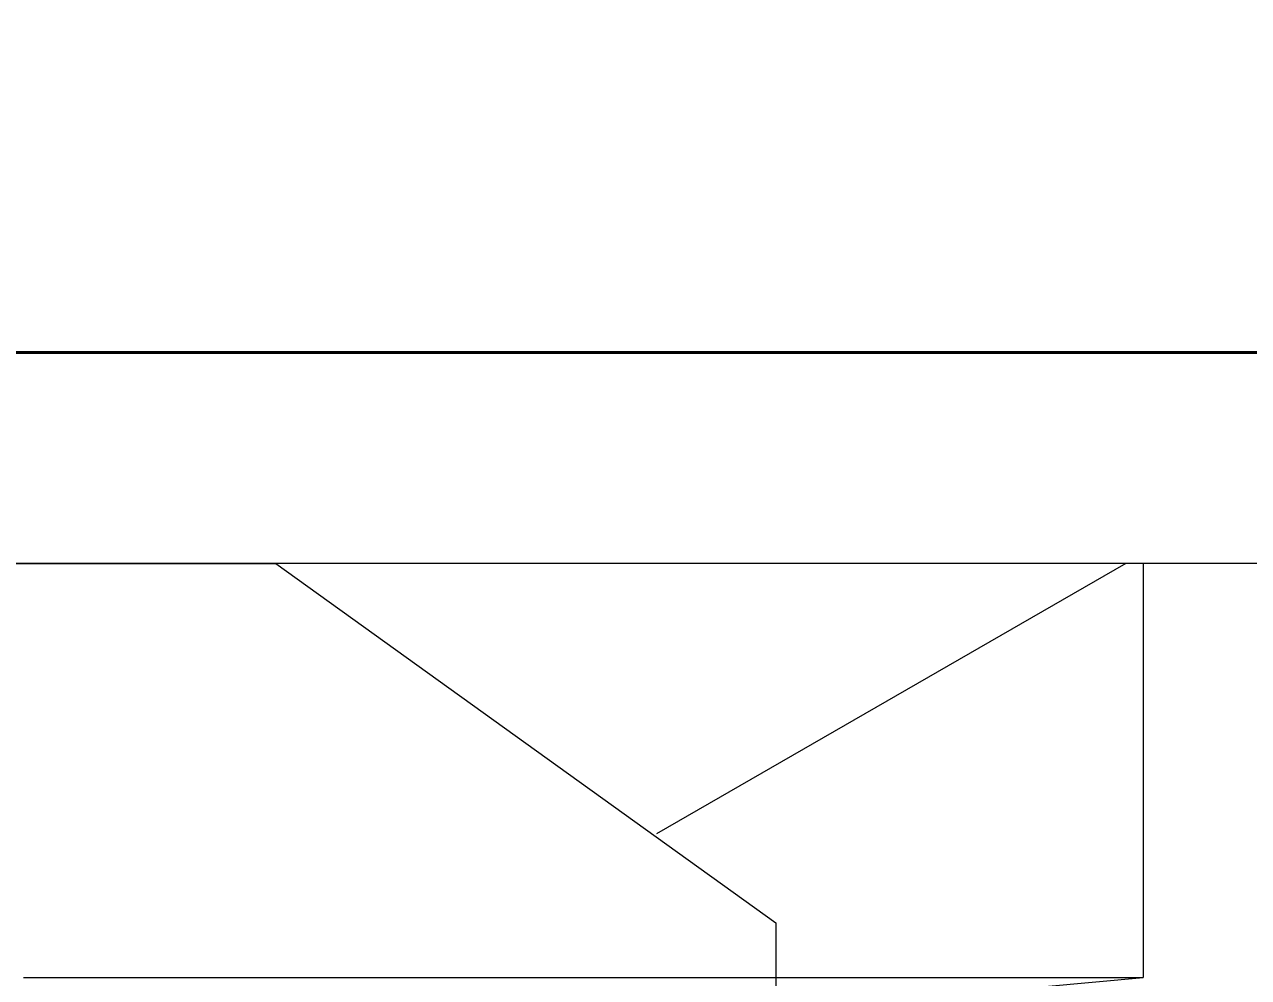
# Model space of a CAD drawing. Extents: x 65572 to 72871, y 30718 to 33858.
# Drawn here: x 65984.545 to 65987.447, y 30876.065 to 30878.324 of the extents above; entities that cross this region are included whole.
import ezdxf

# ---------------------------------------------------------------- set-up
doc = ezdxf.new("R2010")
doc.units = 0
doc.header["$LTSCALE"] = 0.5
doc.header["$MEASUREMENT"] = 0
doc.layers.get('0').update_dxf_attribs({"color": 20, "linetype": 'CONTINUOUS'})
doc.layers.get('DEFPOINTS').update_dxf_attribs({"linetype": 'CONTINUOUS', "lineweight": 5})
for name, color, linetype, lineweight in [('Annotations', 40, 'CONTINUOUS', 5), ('Framing', 142, 'CONTINUOUS', 13), ('Layout', 154, 'CONTINUOUS', 5), ('Structure', 7, 'CONTINUOUS', 40)]:
    doc.layers.add(name, color=color, linetype=linetype, lineweight=lineweight)
doc.styles.get("Standard").update_dxf_attribs({"font": 'arial.ttf'})
doc.dimstyles.new('ARCH', dxfattribs={"dimscale": 96, "dimtxt": 0.0625, "dimasz": 0.0625, "dimexe": 0.04, "dimexo": 0.09375, "dimgap": 0.03125, "dimtad": 1, "dimdec": 0, "dimrnd": 0.0625, "dimzin": 3, "dimdsep": 46, "dimlunit": 4, "dimtxsty": 'Standard', "dimblk1": 'ARCHTICK', "dimblk2": 'ARCHTICK', "dimsah": 1, "dimcen": 0, "dimdle": 0.03125, "dimclrd": 256, "dimclre": 256, "dimclrt": 256, "dimazin": 0, "dimtfac": 1, "dimtdec": 0, "dimtmove": 2, "dimatfit": 3, "dimldrblk": 'OBLIQUE', "dimfxl": 0.3, "dimfxlon": 1, "dimfrac": 2, "dimarcsym": 0})

# ---------------------------------------------------------------- blocks, each defined once
blk = doc.blocks.new('12fstg01')
at = {"color": 0, "linetype": 'ByBlock'}
for p, q in [((0.181428, 0.017898), (0.181428, 0.056002)), ((0.206338, 0), (0.181428, 0.017898)), ((0.163991, 0), (0.187379, 0.01347)), ((0.119707, 0), (0.163991, 0)), ((0.25256, 0), (0.206338, 0))]:
    blk.add_line(p, q, dxfattribs=at)
blk = doc.blocks.new('_ArchTick')
at = {"const_width": 0.15}
blk.add_lwpolyline([(-0.5, -0.5), (0.5, 0.5)], dxfattribs=at)
blk = doc.blocks.new('*D97')
at = {"layer": 'Annotations', "linetype": 'ByBlock', "lineweight": -2}
for p, q in [((65950.06, 30883.1561), (65950.06, 30903.2759)), ((66009.018, 30884.4215), (66009.018, 30903.2759)), ((66012.018, 30899.4359), (65947.06, 30899.4359))]:
    blk.add_line(p, q, dxfattribs=at)
at = {"layer": 'DEFPOINTS', "color": 0}
for p in [(65950.06, 30899.4359), (66009.018, 30875.4215), (65950.06, 30874.1561)]:
    blk.add_point(p, dxfattribs=at)
at = {"layer": 'Annotations', "lineweight": -2, "xscale": 6, "yscale": 6, "zscale": 6, "rotation": 180}
blk.add_blockref('_ArchTick', (65950.06, 30899.4359), dxfattribs=at)
at = {"layer": 'Annotations', "lineweight": -2, "xscale": 6, "yscale": 6, "zscale": 6}
blk.add_blockref('_ArchTick', (66009.018, 30899.4359), dxfattribs=at)
at = {"layer": 'Annotations', "insert": (65979.539, 30893.4239), "char_height": 6, "attachment_point": 5, "rotation": 180}
blk.add_mtext('4\'-11"', dxfattribs=at)
blk = doc.blocks.new('_Oblique')
at = {"lineweight": -2}
blk.add_line((-0.5, -0.5), (0.5, 0.5), dxfattribs=at)

msp = doc.modelspace()

# ---------------------------------------------------------------- linework, layer by layer
at = {"layer": 'Framing'}
for p, q in [((66167.053202, 30877.046502), (65921.122504, 30877.046502)), ((66520.622504, 30877.046502), (65921.199345, 30877.046502))]:
    msp.add_line(p, q, dxfattribs=at)
at = {"layer": 'Layout', "linetype": 'ByBlock'}
for p in [(65987.197227, 30877.046502), (65976.197173, 30875.064763)]:
    msp.add_line(p, (65987.197227, 30876.064768), dxfattribs=at)
msp.add_lwpolyline([(65984.542106, 30876.064768), (65984.546469, 30876.064768), (65984.550833, 30876.064768), (65984.555196, 30876.064768), (65984.559559, 30876.064768), (65984.563922, 30876.064768), (65984.568285, 30876.064768), (65984.572648, 30876.064768), (65984.577011, 30876.064768), (65984.580834, 30876.064768), (65984.584117, 30876.064768), (65984.587399, 30876.064768), (65984.590682, 30876.064768), (65984.593965, 30876.064768), (65984.597248, 30876.064768), (65984.600531, 30876.064768), (65984.603813, 30876.064768), (65984.607096, 30876.064768), (65984.610379, 30876.064768), (65984.613662, 30876.064768), (65984.616944, 30876.064768), (65984.620227, 30876.064768), (65984.62351, 30876.064768), (65984.626793, 30876.064768), (65984.630076, 30876.064768), (65984.633358, 30876.064768), (65984.636641, 30876.064768), (65984.639924, 30876.064768), (65984.643207, 30876.064768), (65984.64649, 30876.064768), (65984.649772, 30876.064768), (65984.653055, 30876.064768), (65984.656338, 30876.064768), (65984.659621, 30876.064768), (65984.662904, 30876.064768), (65984.666186, 30876.064768), (65984.669469, 30876.064768), (65984.672752, 30876.064768), (65984.676035, 30876.064768), (65984.679318, 30876.064768), (65984.6826, 30876.064768), (65984.685883, 30876.064768), (65984.689166, 30876.064768), (65984.692449, 30876.064768), (65984.695731, 30876.064768), (65984.699014, 30876.064768), (65984.702297, 30876.064768), (65984.70558, 30876.064768), (65984.708863, 30876.064768), (65984.712145, 30876.064768), (65984.715428, 30876.064768), (65984.718711, 30876.064768), (65984.721994, 30876.064768), (65984.725277, 30876.064768), (65984.728559, 30876.064768), (65984.731842, 30876.064768), (65984.735125, 30876.064768), (65984.738408, 30876.064768), (65984.741691, 30876.064768), (65984.744973, 30876.064768), (65984.748256, 30876.064768), (65984.751539, 30876.064768), (65984.754822, 30876.064768), (65984.758105, 30876.064768), (65984.761387, 30876.064768), (65984.76467, 30876.064768), (65984.767953, 30876.064768), (65984.771236, 30876.064768), (65984.774518, 30876.064768), (65984.777801, 30876.064768), (65984.781084, 30876.064768), (65984.784367, 30876.064768), (65984.78765, 30876.064768), (65984.790932, 30876.064768), (65984.794215, 30876.064768), (65984.797498, 30876.064768), (65984.800781, 30876.064768), (65984.804064, 30876.064768), (65984.807346, 30876.064768), (65984.810629, 30876.064768), (65984.813912, 30876.064768), (65984.817195, 30876.064768), (65984.820478, 30876.064768), (65984.82376, 30876.064768), (65984.827043, 30876.064768), (65984.830326, 30876.064768), (65984.833609, 30876.064768), (65984.836892, 30876.064768), (65984.840174, 30876.064768), (65984.843457, 30876.064768), (65984.84674, 30876.064768), (65984.850023, 30876.064768), (65984.853305, 30876.064768), (65984.856588, 30876.064768), (65984.859871, 30876.064768), (65984.863154, 30876.064768), (65984.866437, 30876.064768), (65984.869719, 30876.064768), (65984.873002, 30876.064768), (65984.876285, 30876.064768), (65984.879568, 30876.064768), (65984.882851, 30876.064768), (65984.886133, 30876.064768), (65984.889416, 30876.064768), (65984.892699, 30876.064768), (65984.895982, 30876.064768), (65984.899265, 30876.064768), (65984.902547, 30876.064768), (65984.90583, 30876.064768), (65984.909113, 30876.064768), (65984.912396, 30876.064768), (65984.915678, 30876.064768), (65984.918961, 30876.064768), (65984.922244, 30876.064768), (65984.925527, 30876.064768), (65984.92881, 30876.064768), (65984.932092, 30876.064768), (65984.935375, 30876.064768), (65984.938658, 30876.064768), (65984.941941, 30876.064768), (65984.945224, 30876.064768), (65984.948506, 30876.064768), (65984.951789, 30876.064768), (65984.955072, 30876.064768), (65984.958355, 30876.064768), (65984.961638, 30876.064768), (65984.96492, 30876.064768), (65984.968203, 30876.064768), (65984.971486, 30876.064768), (65984.974769, 30876.064768), (65984.978052, 30876.064768), (65984.981334, 30876.064768), (65984.984617, 30876.064768), (65984.9879, 30876.064768), (65984.991183, 30876.064768), (65984.994465, 30876.064768), (65984.997748, 30876.064768), (65985.001031, 30876.064768), (65985.004314, 30876.064768), (65985.007597, 30876.064768), (65985.010879, 30876.064768), (65985.014162, 30876.064768), (65985.017445, 30876.064768), (65985.020728, 30876.064768), (65985.024011, 30876.064768), (65985.027293, 30876.064768), (65985.030576, 30876.064768), (65985.033859, 30876.064768), (65985.037142, 30876.064768), (65985.040425, 30876.064768), (65985.043707, 30876.064768), (65985.04699, 30876.064768), (65985.050273, 30876.064768), (65985.053556, 30876.064768), (65985.056839, 30876.064768), (65985.060121, 30876.064768), (65985.063404, 30876.064768), (65985.066687, 30876.064768), (65985.06997, 30876.064768), (65985.073252, 30876.064768), (65985.076535, 30876.064768), (65985.079818, 30876.064768), (65985.083101, 30876.064768), (65985.086384, 30876.064768), (65985.089666, 30876.064768), (65985.092949, 30876.064768), (65985.096232, 30876.064768), (65985.099515, 30876.064768), (65985.102798, 30876.064768), (65985.10608, 30876.064768), (65985.109363, 30876.064768), (65985.112646, 30876.064768), (65985.115929, 30876.064768), (65985.119212, 30876.064768), (65985.122494, 30876.064768), (65985.125777, 30876.064768), (65985.12906, 30876.064768), (65985.132343, 30876.064768), (65985.135626, 30876.064768), (65985.138908, 30876.064768), (65985.142191, 30876.064768), (65985.145474, 30876.064768), (65985.148757, 30876.064768), (65985.152039, 30876.064768), (65985.155322, 30876.064768), (65985.158605, 30876.064768), (65985.161888, 30876.064768), (65985.165171, 30876.064768), (65985.168453, 30876.064768), (65985.171736, 30876.064768), (65985.175019, 30876.064768), (65985.178302, 30876.064768), (65985.181585, 30876.064768), (65985.184867, 30876.064768), (65985.18815, 30876.064768), (65985.191433, 30876.064768), (65985.194716, 30876.064768), (65985.197999, 30876.064768), (65985.201281, 30876.064768), (65985.204564, 30876.064768), (65985.207847, 30876.064768), (65985.21113, 30876.064768), (65985.214413, 30876.064768), (65985.217695, 30876.064768), (65985.220978, 30876.064768), (65985.224261, 30876.064768), (65985.227544, 30876.064768), (65985.230826, 30876.064768), (65985.234109, 30876.064768), (65985.237392, 30876.064768), (65985.240675, 30876.064768), (65985.243958, 30876.064768), (65985.24724, 30876.064768), (65985.250523, 30876.064768), (65985.253806, 30876.064768), (65985.257089, 30876.064768), (65985.260372, 30876.064768), (65985.263654, 30876.064768), (65985.266937, 30876.064768), (65985.27022, 30876.064768), (65985.273503, 30876.064768), (65985.276786, 30876.064768), (65985.280068, 30876.064768), (65985.283351, 30876.064768), (65985.286634, 30876.064768), (65985.289917, 30876.064768), (65985.2932, 30876.064768), (65985.296482, 30876.064768), (65985.299765, 30876.064768), (65985.303048, 30876.064768), (65985.306331, 30876.064768), (65985.309613, 30876.064768), (65985.312896, 30876.064768), (65985.316179, 30876.064768), (65985.319462, 30876.064768), (65985.322745, 30876.064768), (65985.326027, 30876.064768), (65985.32931, 30876.064768), (65985.332593, 30876.064768), (65985.335876, 30876.064768), (65985.339159, 30876.064768), (65985.342441, 30876.064768), (65985.345724, 30876.064768), (65985.349007, 30876.064768), (65985.35229, 30876.064768), (65985.355573, 30876.064768), (65985.358855, 30876.064768), (65985.362138, 30876.064768), (65985.365421, 30876.064768), (65985.368704, 30876.064768), (65985.371986, 30876.064768), (65985.375269, 30876.064768), (65985.378552, 30876.064768), (65985.381835, 30876.064768), (65985.385118, 30876.064768), (65985.3884, 30876.064768), (65985.391683, 30876.064768), (65985.394966, 30876.064768), (65985.398249, 30876.064768), (65985.401532, 30876.064768), (65985.404814, 30876.064768), (65985.408097, 30876.064768), (65985.41138, 30876.064768), (65985.414663, 30876.064768), (65985.417946, 30876.064768), (65985.421228, 30876.064768), (65985.424511, 30876.064768), (65985.427794, 30876.064768), (65985.431077, 30876.064768), (65985.43436, 30876.064768), (65985.437642, 30876.064768), (65985.440925, 30876.064768), (65985.444208, 30876.064768), (65985.447491, 30876.064768), (65985.450773, 30876.064768), (65985.454056, 30876.064768), (65985.457339, 30876.064768), (65985.460622, 30876.064768), (65985.463905, 30876.064768), (65985.467187, 30876.064768), (65985.47047, 30876.064768), (65985.473753, 30876.064768), (65985.477036, 30876.064768), (65985.480319, 30876.064768), (65985.483601, 30876.064768), (65985.486884, 30876.064768), (65985.490167, 30876.064768), (65985.49345, 30876.064768), (65985.496733, 30876.064768), (65985.500015, 30876.064768), (65985.503298, 30876.064768), (65985.506581, 30876.064768), (65985.509864, 30876.064768), (65985.513147, 30876.064768), (65985.516429, 30876.064768), (65985.519712, 30876.064768), (65985.522995, 30876.064768), (65985.526278, 30876.064768), (65985.52956, 30876.064768), (65985.532843, 30876.064768), (65985.536126, 30876.064768), (65985.539409, 30876.064768), (65985.542692, 30876.064768), (65985.545974, 30876.064768), (65985.549257, 30876.064768), (65985.55254, 30876.064768), (65985.555823, 30876.064768), (65985.559106, 30876.064768), (65985.562388, 30876.064768), (65985.565671, 30876.064768), (65985.568954, 30876.064768), (65985.572237, 30876.064768), (65985.57552, 30876.064768), (65985.578802, 30876.064768), (65985.582085, 30876.064768), (65985.585368, 30876.064768), (65985.588651, 30876.064768), (65985.591934, 30876.064768), (65985.595216, 30876.064768), (65985.598499, 30876.064768), (65985.601782, 30876.064768), (65985.605065, 30876.064768), (65985.608347, 30876.064768), (65985.61163, 30876.064768), (65985.614913, 30876.064768), (65985.618196, 30876.064768), (65985.621479, 30876.064768), (65985.624761, 30876.064768), (65985.628044, 30876.064768), (65985.631327, 30876.064768), (65985.63461, 30876.064768), (65985.637893, 30876.064768), (65985.641175, 30876.064768), (65985.644458, 30876.064768), (65985.647741, 30876.064768), (65985.651024, 30876.064768), (65985.654307, 30876.064768), (65985.657589, 30876.064768), (65985.660872, 30876.064768), (65985.664155, 30876.064768), (65985.667438, 30876.064768), (65985.670721, 30876.064768), (65985.674003, 30876.064768), (65985.677286, 30876.064768), (65985.680569, 30876.064768), (65985.683852, 30876.064768), (65985.687134, 30876.064768), (65985.690417, 30876.064768), (65985.6937, 30876.064768), (65985.696983, 30876.064768), (65985.700266, 30876.064768), (65985.703548, 30876.064768), (65985.706831, 30876.064768), (65985.710114, 30876.064768), (65985.713397, 30876.064768), (65985.71668, 30876.064768), (65985.719962, 30876.064768), (65985.723245, 30876.064768), (65985.726528, 30876.064768), (65985.729811, 30876.064768), (65985.733094, 30876.064768), (65985.736376, 30876.064768), (65985.739659, 30876.064768), (65985.742942, 30876.064768), (65985.746225, 30876.064768), (65985.749508, 30876.064768), (65985.75279, 30876.064768), (65985.756073, 30876.064768), (65985.759356, 30876.064768), (65985.762639, 30876.064768), (65985.765921, 30876.064768), (65985.769204, 30876.064768), (65985.772487, 30876.064768), (65985.77577, 30876.064768), (65985.779053, 30876.064768), (65985.782335, 30876.064768), (65985.785618, 30876.064768), (65985.788901, 30876.064768), (65985.792184, 30876.064768), (65985.795467, 30876.064768), (65985.798749, 30876.064768), (65985.802032, 30876.064768), (65985.805315, 30876.064768), (65985.808598, 30876.064768), (65985.811881, 30876.064768), (65985.815163, 30876.064768), (65985.818446, 30876.064768), (65985.821729, 30876.064768), (65985.825012, 30876.064768), (65985.828294, 30876.064768), (65985.831577, 30876.064768), (65985.83486, 30876.064768), (65985.838143, 30876.064768), (65985.841426, 30876.064768), (65985.844708, 30876.064768), (65985.847991, 30876.064768), (65985.851274, 30876.064768), (65985.854557, 30876.064768), (65985.85784, 30876.064768), (65985.861122, 30876.064768), (65985.864405, 30876.064768), (65985.867688, 30876.064768), (65985.870971, 30876.064768), (65985.874254, 30876.064768), (65985.877536, 30876.064768), (65985.880819, 30876.064768), (65985.884102, 30876.064768), (65985.887385, 30876.064768), (65985.890668, 30876.064768), (65985.89395, 30876.064768), (65985.897233, 30876.064768), (65985.900516, 30876.064768), (65985.903799, 30876.064768), (65985.907081, 30876.064768), (65985.910364, 30876.064768), (65985.913647, 30876.064768), (65985.91693, 30876.064768), (65985.920213, 30876.064768), (65985.923495, 30876.064768), (65985.926778, 30876.064768), (65985.930061, 30876.064768), (65985.933344, 30876.064768), (65985.936627, 30876.064768), (65985.939909, 30876.064768), (65985.943192, 30876.064768), (65985.946475, 30876.064768), (65985.949758, 30876.064768), (65985.953041, 30876.064768), (65985.956323, 30876.064768), (65985.959606, 30876.064768), (65985.962889, 30876.064768), (65985.966172, 30876.064768), (65985.969455, 30876.064768), (65985.972737, 30876.064768), (65985.97602, 30876.064768), (65985.979303, 30876.064768), (65985.982586, 30876.064768), (65985.985868, 30876.064768), (65985.989151, 30876.064768), (65985.992434, 30876.064768), (65985.995717, 30876.064768), (65985.999, 30876.064768), (65986.002282, 30876.064768), (65986.005565, 30876.064768), (65986.008848, 30876.064768), (65986.010886, 30876.064768), (65986.012924, 30876.064768), (65986.014962, 30876.064768), (65986.017, 30876.064768), (65986.019038, 30876.064768), (65986.021076, 30876.064768), (65986.023113, 30876.064768), (65986.025151, 30876.064768), (65986.027189, 30876.064768), (65986.029227, 30876.064768), (65986.031265, 30876.064768), (65986.033303, 30876.064768), (65986.035341, 30876.064768), (65986.037379, 30876.064768), (65986.039417, 30876.064768), (65986.041455, 30876.064768), (65986.043493, 30876.064768), (65986.045531, 30876.064768), (65986.047568, 30876.064768), (65986.049606, 30876.064768), (65986.051644, 30876.064768), (65986.053682, 30876.064768), (65986.05572, 30876.064768), (65986.057758, 30876.064768), (65986.059796, 30876.064768), (65986.061834, 30876.064768), (65986.063872, 30876.064768), (65986.06591, 30876.064768), (65986.067948, 30876.064768), (65986.069986, 30876.064768), (65986.072023, 30876.064768), (65986.074061, 30876.064768), (65986.076099, 30876.064768), (65986.078137, 30876.064768), (65986.080175, 30876.064768), (65986.082213, 30876.064768), (65986.084251, 30876.064768), (65986.086289, 30876.064768), (65986.088327, 30876.064768), (65986.090365, 30876.064768), (65986.092403, 30876.064768), (65986.094441, 30876.064768), (65986.096478, 30876.064768), (65986.098516, 30876.064768), (65986.100554, 30876.064768), (65986.102592, 30876.064768), (65986.10463, 30876.064768), (65986.106668, 30876.064768), (65986.108706, 30876.064768), (65986.110744, 30876.064768), (65986.112782, 30876.064768), (65986.11482, 30876.064768), (65986.116858, 30876.064768), (65986.118896, 30876.064768), (65986.120933, 30876.064768), (65986.122971, 30876.064768), (65986.125009, 30876.064768), (65986.127047, 30876.064768), (65986.129085, 30876.064768), (65986.131123, 30876.064768), (65986.133161, 30876.064768), (65986.135199, 30876.064768), (65986.137237, 30876.064768), (65986.139275, 30876.064768), (65986.141313, 30876.064768), (65986.143351, 30876.064768), (65986.145388, 30876.064768), (65986.147426, 30876.064768), (65986.149464, 30876.064768), (65986.151502, 30876.064768), (65986.15354, 30876.064768), (65986.155578, 30876.064768), (65986.157616, 30876.064768), (65986.159654, 30876.064768), (65986.161692, 30876.064768), (65986.16373, 30876.064768), (65986.165768, 30876.064768), (65986.167806, 30876.064768), (65986.169843, 30876.064768), (65986.171881, 30876.064768), (65986.173919, 30876.064768), (65986.175957, 30876.064768), (65986.177995, 30876.064768), (65986.180033, 30876.064768), (65986.182071, 30876.064768), (65986.184109, 30876.064768), (65986.186147, 30876.064768), (65986.188185, 30876.064768), (65986.190223, 30876.064768), (65986.192261, 30876.064768), (65986.194298, 30876.064768), (65986.196336, 30876.064768), (65986.198374, 30876.064768), (65986.200412, 30876.064768), (65986.20245, 30876.064768), (65986.204488, 30876.064768), (65986.206526, 30876.064768), (65986.208564, 30876.064768), (65986.210602, 30876.064768), (65986.21264, 30876.064768), (65986.214678, 30876.064768), (65986.216716, 30876.064768), (65986.218753, 30876.064768), (65986.220791, 30876.064768), (65986.222829, 30876.064768), (65986.224867, 30876.064768), (65986.226905, 30876.064768), (65986.228943, 30876.064768), (65986.230981, 30876.064768), (65986.233019, 30876.064768), (65986.235057, 30876.064768), (65986.237095, 30876.064768), (65986.239133, 30876.064768), (65986.241171, 30876.064768), (65986.243208, 30876.064768), (65986.245246, 30876.064768), (65986.247284, 30876.064768), (65986.249322, 30876.064768), (65986.25136, 30876.064768), (65986.253398, 30876.064768), (65986.255436, 30876.064768), (65986.257474, 30876.064768), (65986.259512, 30876.064768), (65986.26155, 30876.064768), (65986.263588, 30876.064768), (65986.265626, 30876.064768), (65986.267663, 30876.064768), (65986.269701, 30876.064768), (65986.271739, 30876.064768), (65986.273777, 30876.064768), (65986.275815, 30876.064768), (65986.277853, 30876.064768), (65986.279891, 30876.064768), (65986.281929, 30876.064768), (65986.283967, 30876.064768), (65986.286005, 30876.064768), (65986.288043, 30876.064768), (65986.290081, 30876.064768), (65986.292118, 30876.064768), (65986.294156, 30876.064768), (65986.296194, 30876.064768), (65986.298232, 30876.064768), (65986.30027, 30876.064768), (65986.302308, 30876.064768), (65986.304346, 30876.064768), (65986.306384, 30876.064768), (65986.308422, 30876.064768), (65986.31046, 30876.064768), (65986.312498, 30876.064768), (65986.314536, 30876.064768), (65986.316573, 30876.064768), (65986.318611, 30876.064768), (65986.320649, 30876.064768), (65986.322687, 30876.064768), (65986.324725, 30876.064768), (65986.326763, 30876.064768), (65986.328801, 30876.064768), (65986.330839, 30876.064768), (65986.332877, 30876.064768), (65986.334915, 30876.064768), (65986.336953, 30876.064768), (65986.338991, 30876.064768), (65986.341029, 30876.064768), (65986.343066, 30876.064768), (65986.345104, 30876.064768), (65986.347142, 30876.064768), (65986.34918, 30876.064768), (65986.351218, 30876.064768), (65986.353256, 30876.064768), (65986.355294, 30876.064768), (65986.357332, 30876.064768), (65986.35937, 30876.064768), (65986.361408, 30876.064768), (65986.363446, 30876.064768), (65986.365484, 30876.064768), (65986.367521, 30876.064768), (65986.369559, 30876.064768), (65986.371597, 30876.064768), (65986.373635, 30876.064768), (65986.375673, 30876.064768), (65986.377711, 30876.064768), (65986.379749, 30876.064768), (65986.381787, 30876.064768), (65986.383825, 30876.064768), (65986.385863, 30876.064768), (65986.387901, 30876.064768), (65986.389939, 30876.064768), (65986.391976, 30876.064768), (65986.394014, 30876.064768), (65986.396052, 30876.064768), (65986.39809, 30876.064768), (65986.400128, 30876.064768), (65986.402166, 30876.064768), (65986.404204, 30876.064768), (65986.406242, 30876.064768), (65986.40828, 30876.064768), (65986.410318, 30876.064768), (65986.412356, 30876.064768), (65986.414394, 30876.064768), (65986.416431, 30876.064768), (65986.418469, 30876.064768), (65986.420507, 30876.064768), (65986.422545, 30876.064768), (65986.424583, 30876.064768), (65986.426621, 30876.064768), (65986.428659, 30876.064768), (65986.430697, 30876.064768), (65986.432735, 30876.064768), (65986.434773, 30876.064768), (65986.436811, 30876.064768), (65986.438849, 30876.064768), (65986.440886, 30876.064768), (65986.442924, 30876.064768), (65986.444962, 30876.064768), (65986.447, 30876.064768), (65986.449038, 30876.064768), (65986.451076, 30876.064768), (65986.453114, 30876.064768), (65986.455152, 30876.064768), (65986.45719, 30876.064768), (65986.459228, 30876.064768), (65986.461266, 30876.064768), (65986.463304, 30876.064768), (65986.465341, 30876.064768), (65986.467379, 30876.064768), (65986.469417, 30876.064768), (65986.471455, 30876.064768), (65986.473493, 30876.064768), (65986.475531, 30876.064768), (65986.477569, 30876.064768), (65986.479607, 30876.064768), (65986.481645, 30876.064768), (65986.483683, 30876.064768), (65986.485721, 30876.064768), (65986.487759, 30876.064768), (65986.489796, 30876.064768), (65986.491834, 30876.064768), (65986.493872, 30876.064768), (65986.49591, 30876.064768), (65986.497948, 30876.064768), (65986.499986, 30876.064768), (65986.502024, 30876.064768), (65986.504062, 30876.064768), (65986.5061, 30876.064768), (65986.508138, 30876.064768), (65986.510176, 30876.064768), (65986.512214, 30876.064768), (65986.514251, 30876.064768), (65986.516289, 30876.064768), (65986.518327, 30876.064768), (65986.520365, 30876.064768), (65986.522403, 30876.064768), (65986.524441, 30876.064768), (65986.526479, 30876.064768), (65986.528517, 30876.064768), (65986.530555, 30876.064768), (65986.532593, 30876.064768), (65986.534631, 30876.064768), (65986.536669, 30876.064768), (65986.538706, 30876.064768), (65986.540744, 30876.064768), (65986.542782, 30876.064768), (65986.54482, 30876.064768), (65986.546858, 30876.064768), (65986.548896, 30876.064768), (65986.550934, 30876.064768), (65986.552972, 30876.064768), (65986.55501, 30876.064768), (65986.557048, 30876.064768), (65986.559086, 30876.064768), (65986.561124, 30876.064768), (65986.563161, 30876.064768), (65986.565199, 30876.064768), (65986.567237, 30876.064768), (65986.569275, 30876.064768), (65986.571313, 30876.064768), (65986.573351, 30876.064768), (65986.575389, 30876.064768), (65986.577427, 30876.064768), (65986.579465, 30876.064768), (65986.581503, 30876.064768), (65986.583541, 30876.064768), (65986.585579, 30876.064768), (65986.587616, 30876.064768), (65986.589654, 30876.064768), (65986.591692, 30876.064768), (65986.59373, 30876.064768), (65986.595768, 30876.064768), (65986.597806, 30876.064768), (65986.599844, 30876.064768), (65986.601882, 30876.064768), (65986.60392, 30876.064768), (65986.605958, 30876.064768), (65986.607996, 30876.064768), (65986.610034, 30876.064768), (65986.612071, 30876.064768), (65986.614109, 30876.064768), (65986.616147, 30876.064768), (65986.618185, 30876.064768), (65986.620223, 30876.064768), (65986.622261, 30876.064768), (65986.624299, 30876.064768), (65986.626337, 30876.064768), (65986.628375, 30876.064768), (65986.630413, 30876.064768), (65986.632451, 30876.064768), (65986.634489, 30876.064768), (65986.636526, 30876.064768), (65986.638564, 30876.064768), (65986.640602, 30876.064768), (65986.64264, 30876.064768), (65986.644678, 30876.064768), (65986.646716, 30876.064768), (65986.648754, 30876.064768), (65986.650792, 30876.064768), (65986.65283, 30876.064768), (65986.654868, 30876.064768), (65986.656906, 30876.064768), (65986.658944, 30876.064768), (65986.660981, 30876.064768), (65986.663019, 30876.064768), (65986.665057, 30876.064768), (65986.667095, 30876.064768), (65986.669133, 30876.064768), (65986.671171, 30876.064768), (65986.673209, 30876.064768), (65986.675247, 30876.064768), (65986.677285, 30876.064768), (65986.679323, 30876.064768), (65986.681361, 30876.064768), (65986.683399, 30876.064768), (65986.685436, 30876.064768), (65986.687474, 30876.064768), (65986.689512, 30876.064768), (65986.69155, 30876.064768), (65986.693588, 30876.064768), (65986.695626, 30876.064768), (65986.697664, 30876.064768), (65986.699702, 30876.064768), (65986.70174, 30876.064768), (65986.703778, 30876.064768), (65986.705816, 30876.064768), (65986.707854, 30876.064768), (65986.709891, 30876.064768), (65986.711929, 30876.064768), (65986.713967, 30876.064768), (65986.716005, 30876.064768), (65986.718043, 30876.064768), (65986.720081, 30876.064768), (65986.722119, 30876.064768), (65986.724157, 30876.064768), (65986.726195, 30876.064768), (65986.728233, 30876.064768), (65986.730271, 30876.064768), (65986.732309, 30876.064768), (65986.734346, 30876.064768), (65986.736384, 30876.064768), (65986.738422, 30876.064768), (65986.74046, 30876.064768), (65986.742498, 30876.064768), (65986.744536, 30876.064768), (65986.746574, 30876.064768), (65986.748612, 30876.064768), (65986.75065, 30876.064768), (65986.752688, 30876.064768), (65986.754726, 30876.064768), (65986.756764, 30876.064768), (65986.758802, 30876.064768), (65986.760839, 30876.064768), (65986.762877, 30876.064768), (65986.764915, 30876.064768), (65986.766953, 30876.064768), (65986.768991, 30876.064768), (65986.771029, 30876.064768), (65986.773067, 30876.064768), (65986.775105, 30876.064768), (65986.777143, 30876.064768), (65986.779181, 30876.064768), (65986.781219, 30876.064768), (65986.783257, 30876.064768), (65986.785294, 30876.064768), (65986.787332, 30876.064768), (65986.78937, 30876.064768), (65986.791408, 30876.064768), (65986.793446, 30876.064768), (65986.795484, 30876.064768), (65986.797522, 30876.064768), (65986.79956, 30876.064768), (65986.801598, 30876.064768), (65986.803636, 30876.064768), (65986.805674, 30876.064768), (65986.807712, 30876.064768), (65986.809749, 30876.064768), (65986.811787, 30876.064768), (65986.813825, 30876.064768), (65986.815863, 30876.064768), (65986.817901, 30876.064768), (65986.819939, 30876.064768), (65986.821977, 30876.064768), (65986.824015, 30876.064768), (65986.826053, 30876.064768), (65986.828091, 30876.064768), (65986.830129, 30876.064768), (65986.832167, 30876.064768), (65986.834204, 30876.064768), (65986.836242, 30876.064768), (65986.83828, 30876.064768), (65986.840318, 30876.064768), (65986.842356, 30876.064768), (65986.844394, 30876.064768), (65986.846432, 30876.064768), (65986.84847, 30876.064768), (65986.850508, 30876.064768), (65986.852546, 30876.064768), (65986.854584, 30876.064768), (65986.856622, 30876.064768), (65986.858659, 30876.064768), (65986.860697, 30876.064768), (65986.862735, 30876.064768), (65986.864773, 30876.064768), (65986.866811, 30876.064768), (65986.868849, 30876.064768), (65986.870887, 30876.064768), (65986.872925, 30876.064768), (65986.874963, 30876.064768), (65986.877001, 30876.064768), (65986.879039, 30876.064768), (65986.881077, 30876.064768), (65986.883114, 30876.064768), (65986.885152, 30876.064768), (65986.88719, 30876.064768), (65986.889228, 30876.064768), (65986.891266, 30876.064768), (65986.893304, 30876.064768), (65986.895342, 30876.064768), (65986.896706, 30876.064768), (65986.897397, 30876.064768), (65986.898088, 30876.064768), (65986.898779, 30876.064768), (65986.89947, 30876.064768), (65986.900161, 30876.064768), (65986.900851, 30876.064768), (65986.901542, 30876.064768), (65986.902233, 30876.064768), (65986.902924, 30876.064768), (65986.903615, 30876.064768), (65986.904306, 30876.064768), (65986.904997, 30876.064768), (65986.905687, 30876.064768), (65986.906378, 30876.064768), (65986.907069, 30876.064768), (65986.90776, 30876.064768), (65986.908451, 30876.064768), (65986.909142, 30876.064768), (65986.909833, 30876.064768), (65986.910523, 30876.064768), (65986.911214, 30876.064768), (65986.911905, 30876.064768), (65986.912596, 30876.064768), (65986.913287, 30876.064768), (65986.913978, 30876.064768), (65986.914669, 30876.064768), (65986.915359, 30876.064768), (65986.91605, 30876.064768), (65986.916741, 30876.064768), (65986.917432, 30876.064768), (65986.918123, 30876.064768), (65986.918814, 30876.064768), (65986.919504, 30876.064768), (65986.920195, 30876.064768), (65986.920886, 30876.064768), (65986.921577, 30876.064768), (65986.922268, 30876.064768), (65986.922959, 30876.064768), (65986.92365, 30876.064768), (65986.92434, 30876.064768), (65986.925031, 30876.064768), (65986.925722, 30876.064768), (65986.926413, 30876.064768), (65986.927104, 30876.064768), (65986.927795, 30876.064768), (65986.928486, 30876.064768), (65986.929176, 30876.064768), (65986.929867, 30876.064768), (65986.930558, 30876.064768), (65986.931249, 30876.064768), (65986.93194, 30876.064768), (65986.932631, 30876.064768), (65986.933322, 30876.064768), (65986.934012, 30876.064768), (65986.934703, 30876.064768), (65986.935394, 30876.064768), (65986.936085, 30876.064768), (65986.936776, 30876.064768), (65986.937467, 30876.064768), (65986.938158, 30876.064768), (65986.938848, 30876.064768), (65986.939539, 30876.064768), (65986.94023, 30876.064768), (65986.940921, 30876.064768), (65986.941612, 30876.064768), (65986.942303, 30876.064768), (65986.942993, 30876.064768), (65986.943684, 30876.064768), (65986.944375, 30876.064768), (65986.945066, 30876.064768), (65986.945757, 30876.064768), (65986.946448, 30876.064768), (65986.947139, 30876.064768), (65986.947829, 30876.064768), (65986.94852, 30876.064768), (65986.949211, 30876.064768), (65986.949902, 30876.064768), (65986.950593, 30876.064768), (65986.951284, 30876.064768), (65986.951975, 30876.064768), (65986.952665, 30876.064768), (65986.953356, 30876.064768), (65986.954047, 30876.064768), (65986.954738, 30876.064768), (65986.955429, 30876.064768), (65986.95612, 30876.064768), (65986.956811, 30876.064768), (65986.957501, 30876.064768), (65986.958192, 30876.064768), (65986.958883, 30876.064768), (65986.959574, 30876.064768), (65986.960265, 30876.064768), (65986.960956, 30876.064768), (65986.961647, 30876.064768), (65986.962337, 30876.064768), (65986.963028, 30876.064768), (65986.963719, 30876.064768), (65986.96441, 30876.064768), (65986.965101, 30876.064768), (65986.965792, 30876.064768), (65986.966482, 30876.064768), (65986.967173, 30876.064768), (65986.967864, 30876.064768), (65986.968555, 30876.064768), (65986.969246, 30876.064768), (65986.969937, 30876.064768), (65986.970628, 30876.064768), (65986.971318, 30876.064768), (65986.972009, 30876.064768), (65986.9727, 30876.064768), (65986.973391, 30876.064768), (65986.974082, 30876.064768), (65986.974773, 30876.064768), (65986.975464, 30876.064768), (65986.976154, 30876.064768), (65986.976845, 30876.064768), (65986.977536, 30876.064768), (65986.978227, 30876.064768), (65986.978918, 30876.064768), (65986.979609, 30876.064768), (65986.9803, 30876.064768), (65986.98099, 30876.064768), (65986.981681, 30876.064768), (65986.982372, 30876.064768), (65986.983063, 30876.064768), (65986.983754, 30876.064768), (65986.984445, 30876.064768), (65986.985136, 30876.064768), (65986.985826, 30876.064768), (65986.986517, 30876.064768), (65986.987208, 30876.064768), (65986.987899, 30876.064768), (65986.98859, 30876.064768), (65986.989281, 30876.064768), (65986.989972, 30876.064768), (65986.990662, 30876.064768), (65986.991353, 30876.064768), (65986.992044, 30876.064768), (65986.992735, 30876.064768), (65986.993426, 30876.064768), (65986.994117, 30876.064768), (65986.994807, 30876.064768), (65986.995498, 30876.064768), (65986.996189, 30876.064768), (65986.99688, 30876.064768), (65986.997571, 30876.064768), (65986.998262, 30876.064768), (65986.998953, 30876.064768), (65986.999643, 30876.064768), (65987.000334, 30876.064768), (65987.001025, 30876.064768), (65987.001716, 30876.064768), (65987.002407, 30876.064768), (65987.003098, 30876.064768), (65987.003789, 30876.064768), (65987.004479, 30876.064768), (65987.00517, 30876.064768), (65987.005861, 30876.064768), (65987.006552, 30876.064768), (65987.007243, 30876.064768), (65987.007934, 30876.064768), (65987.008625, 30876.064768), (65987.009315, 30876.064768), (65987.010006, 30876.064768), (65987.010697, 30876.064768), (65987.011388, 30876.064768), (65987.012079, 30876.064768), (65987.01277, 30876.064768), (65987.013461, 30876.064768), (65987.014151, 30876.064768), (65987.014842, 30876.064768), (65987.015533, 30876.064768), (65987.016224, 30876.064768), (65987.016915, 30876.064768), (65987.017606, 30876.064768), (65987.018296, 30876.064768), (65987.018987, 30876.064768), (65987.019678, 30876.064768), (65987.020369, 30876.064768), (65987.02106, 30876.064768), (65987.021751, 30876.064768), (65987.022442, 30876.064768), (65987.023132, 30876.064768), (65987.023823, 30876.064768), (65987.024514, 30876.064768), (65987.025205, 30876.064768), (65987.025896, 30876.064768), (65987.026587, 30876.064768), (65987.027278, 30876.064768), (65987.027968, 30876.064768), (65987.028659, 30876.064768), (65987.02935, 30876.064768), (65987.030041, 30876.064768), (65987.030732, 30876.064768), (65987.031423, 30876.064768), (65987.032114, 30876.064768), (65987.032804, 30876.064768), (65987.033495, 30876.064768), (65987.034186, 30876.064768), (65987.034877, 30876.064768), (65987.035568, 30876.064768), (65987.036259, 30876.064768), (65987.03695, 30876.064768), (65987.03764, 30876.064768), (65987.038331, 30876.064768), (65987.039022, 30876.064768), (65987.039713, 30876.064768), (65987.040404, 30876.064768), (65987.041095, 30876.064768), (65987.041785, 30876.064768), (65987.042476, 30876.064768), (65987.043167, 30876.064768), (65987.043858, 30876.064768), (65987.044549, 30876.064768), (65987.04524, 30876.064768), (65987.045931, 30876.064768), (65987.046621, 30876.064768), (65987.047312, 30876.064768), (65987.048003, 30876.064768), (65987.048694, 30876.064768), (65987.049385, 30876.064768), (65987.050076, 30876.064768), (65987.050767, 30876.064768), (65987.051457, 30876.064768), (65987.052148, 30876.064768), (65987.052839, 30876.064768), (65987.05353, 30876.064768), (65987.054221, 30876.064768), (65987.054912, 30876.064768), (65987.055603, 30876.064768), (65987.056293, 30876.064768), (65987.056984, 30876.064768), (65987.057675, 30876.064768), (65987.058366, 30876.064768), (65987.059057, 30876.064768), (65987.059748, 30876.064768), (65987.060439, 30876.064768), (65987.061129, 30876.064768), (65987.06182, 30876.064768), (65987.062511, 30876.064768), (65987.063202, 30876.064768), (65987.063893, 30876.064768), (65987.064584, 30876.064768), (65987.065274, 30876.064768), (65987.065965, 30876.064768), (65987.066656, 30876.064768), (65987.067347, 30876.064768), (65987.068038, 30876.064768), (65987.068729, 30876.064768), (65987.06942, 30876.064768), (65987.07011, 30876.064768), (65987.070801, 30876.064768), (65987.071492, 30876.064768), (65987.072183, 30876.064768), (65987.072874, 30876.064768), (65987.073565, 30876.064768), (65987.074256, 30876.064768), (65987.074946, 30876.064768), (65987.075637, 30876.064768), (65987.076328, 30876.064768), (65987.077019, 30876.064768), (65987.07771, 30876.064768), (65987.078401, 30876.064768), (65987.079092, 30876.064768), (65987.079782, 30876.064768), (65987.080473, 30876.064768), (65987.081164, 30876.064768), (65987.081855, 30876.064768), (65987.082546, 30876.064768), (65987.083237, 30876.064768), (65987.083928, 30876.064768), (65987.084618, 30876.064768), (65987.085309, 30876.064768), (65987.086, 30876.064768), (65987.086691, 30876.064768), (65987.087382, 30876.064768), (65987.088073, 30876.064768), (65987.088763, 30876.064768), (65987.089454, 30876.064768), (65987.090145, 30876.064768), (65987.090836, 30876.064768), (65987.091527, 30876.064768), (65987.092218, 30876.064768), (65987.092909, 30876.064768), (65987.093599, 30876.064768), (65987.09429, 30876.064768), (65987.094981, 30876.064768), (65987.095672, 30876.064768), (65987.096363, 30876.064768), (65987.097054, 30876.064768), (65987.097745, 30876.064768), (65987.098435, 30876.064768), (65987.099126, 30876.064768), (65987.099817, 30876.064768), (65987.100508, 30876.064768), (65987.101199, 30876.064768), (65987.10189, 30876.064768), (65987.102581, 30876.064768), (65987.103271, 30876.064768), (65987.103962, 30876.064768), (65987.104653, 30876.064768), (65987.105344, 30876.064768), (65987.106035, 30876.064768), (65987.106726, 30876.064768), (65987.107417, 30876.064768), (65987.108107, 30876.064768), (65987.108798, 30876.064768), (65987.109489, 30876.064768), (65987.11018, 30876.064768), (65987.110871, 30876.064768), (65987.111562, 30876.064768), (65987.112253, 30876.064768), (65987.112943, 30876.064768), (65987.113634, 30876.064768), (65987.114325, 30876.064768), (65987.115016, 30876.064768), (65987.115707, 30876.064768), (65987.116398, 30876.064768), (65987.117088, 30876.064768), (65987.117779, 30876.064768), (65987.11847, 30876.064768), (65987.119161, 30876.064768), (65987.119852, 30876.064768), (65987.120543, 30876.064768), (65987.121234, 30876.064768), (65987.121924, 30876.064768), (65987.122615, 30876.064768), (65987.123306, 30876.064768), (65987.123997, 30876.064768), (65987.124688, 30876.064768), (65987.125379, 30876.064768), (65987.12607, 30876.064768), (65987.12676, 30876.064768), (65987.127451, 30876.064768), (65987.128142, 30876.064768), (65987.128833, 30876.064768), (65987.129524, 30876.064768), (65987.130215, 30876.064768), (65987.130906, 30876.064768), (65987.131596, 30876.064768), (65987.132287, 30876.064768), (65987.132978, 30876.064768), (65987.133669, 30876.064768), (65987.13436, 30876.064768), (65987.135051, 30876.064768), (65987.135742, 30876.064768), (65987.136432, 30876.064768), (65987.137123, 30876.064768), (65987.137814, 30876.064768), (65987.138505, 30876.064768), (65987.139196, 30876.064768), (65987.139887, 30876.064768), (65987.140577, 30876.064768), (65987.141268, 30876.064768), (65987.141959, 30876.064768), (65987.14265, 30876.064768), (65987.143341, 30876.064768), (65987.144032, 30876.064768), (65987.144723, 30876.064768), (65987.145413, 30876.064768), (65987.146104, 30876.064768), (65987.146795, 30876.064768), (65987.147486, 30876.064768), (65987.148177, 30876.064768), (65987.148868, 30876.064768), (65987.149559, 30876.064768), (65987.150249, 30876.064768), (65987.15094, 30876.064768), (65987.151631, 30876.064768), (65987.152322, 30876.064768), (65987.153013, 30876.064768), (65987.153704, 30876.064768), (65987.154395, 30876.064768), (65987.155085, 30876.064768), (65987.155776, 30876.064768), (65987.156467, 30876.064768), (65987.157158, 30876.064768), (65987.157849, 30876.064768), (65987.15854, 30876.064768), (65987.159231, 30876.064768), (65987.159921, 30876.064768), (65987.160612, 30876.064768), (65987.161303, 30876.064768), (65987.161994, 30876.064768), (65987.162685, 30876.064768), (65987.163376, 30876.064768), (65987.164066, 30876.064768), (65987.164757, 30876.064768), (65987.165448, 30876.064768), (65987.166139, 30876.064768), (65987.16683, 30876.064768), (65987.167521, 30876.064768), (65987.168212, 30876.064768), (65987.168902, 30876.064768), (65987.169593, 30876.064768), (65987.170284, 30876.064768), (65987.170975, 30876.064768), (65987.171666, 30876.064768), (65987.172357, 30876.064768), (65987.173048, 30876.064768), (65987.173738, 30876.064768), (65987.174429, 30876.064768), (65987.17512, 30876.064768), (65987.175811, 30876.064768), (65987.176502, 30876.064768), (65987.177193, 30876.064768), (65987.177884, 30876.064768), (65987.178574, 30876.064768), (65987.179265, 30876.064768), (65987.179956, 30876.064768), (65987.180647, 30876.064768), (65987.181338, 30876.064768), (65987.182029, 30876.064768), (65987.18272, 30876.064768), (65987.18341, 30876.064768), (65987.184101, 30876.064768), (65987.184792, 30876.064768), (65987.185483, 30876.064768), (65987.186174, 30876.064768), (65987.186865, 30876.064768), (65987.187555, 30876.064768), (65987.188246, 30876.064768), (65987.188937, 30876.064768), (65987.189628, 30876.064768), (65987.190319, 30876.064768), (65987.19101, 30876.064768), (65987.191701, 30876.064768), (65987.192391, 30876.064768), (65987.193082, 30876.064768), (65987.193773, 30876.064768), (65987.194464, 30876.064768), (65987.195155, 30876.064768), (65987.195846, 30876.064768), (65987.196537, 30876.064768), (65987.197227, 30876.064768)], dxfattribs=at)
at = {"layer": 'Structure'}
msp.add_line((66523.199345, 30877.546502), (65880.894981, 30877.546502), dxfattribs=at)

# ---------------------------------------------------------------- block references
at = {"layer": 'Layout', "linetype": 'ByBlock', "xscale": 47.58705652932135, "yscale": 47.58705652932135, "zscale": 47.58705652932135, "rotation": 180}
msp.add_blockref('12fstg01', (65994.959661, 30877.046502), dxfattribs=at)

# ---------------------------------------------------------------- dimensions: what is measured, and where the dimension line sits
at = {"layer": 'Annotations', "linetype": 'ByBlock'}
dim = msp.add_linear_dim(base=(65950.060004, 30899.43585), p1=(66009.017974, 30875.421502), p2=(65950.060004, 30874.156079), angle=180, dimstyle='ARCH', dxfattribs=at)
dim.commit()
dim.dimension.update_dxf_attribs({"geometry": '*D97', "text_midpoint": (65979.538989, 30893.42385)})

# ---------------------------------------------------------------- leaders
msp.add_leader([(65936.886538, 30850.348247), (65980.656573, 30917.574618), (65988.929961, 30917.574618)], dimstyle='ARCH', dxfattribs=at)

doc.saveas('drawing.dxf')
